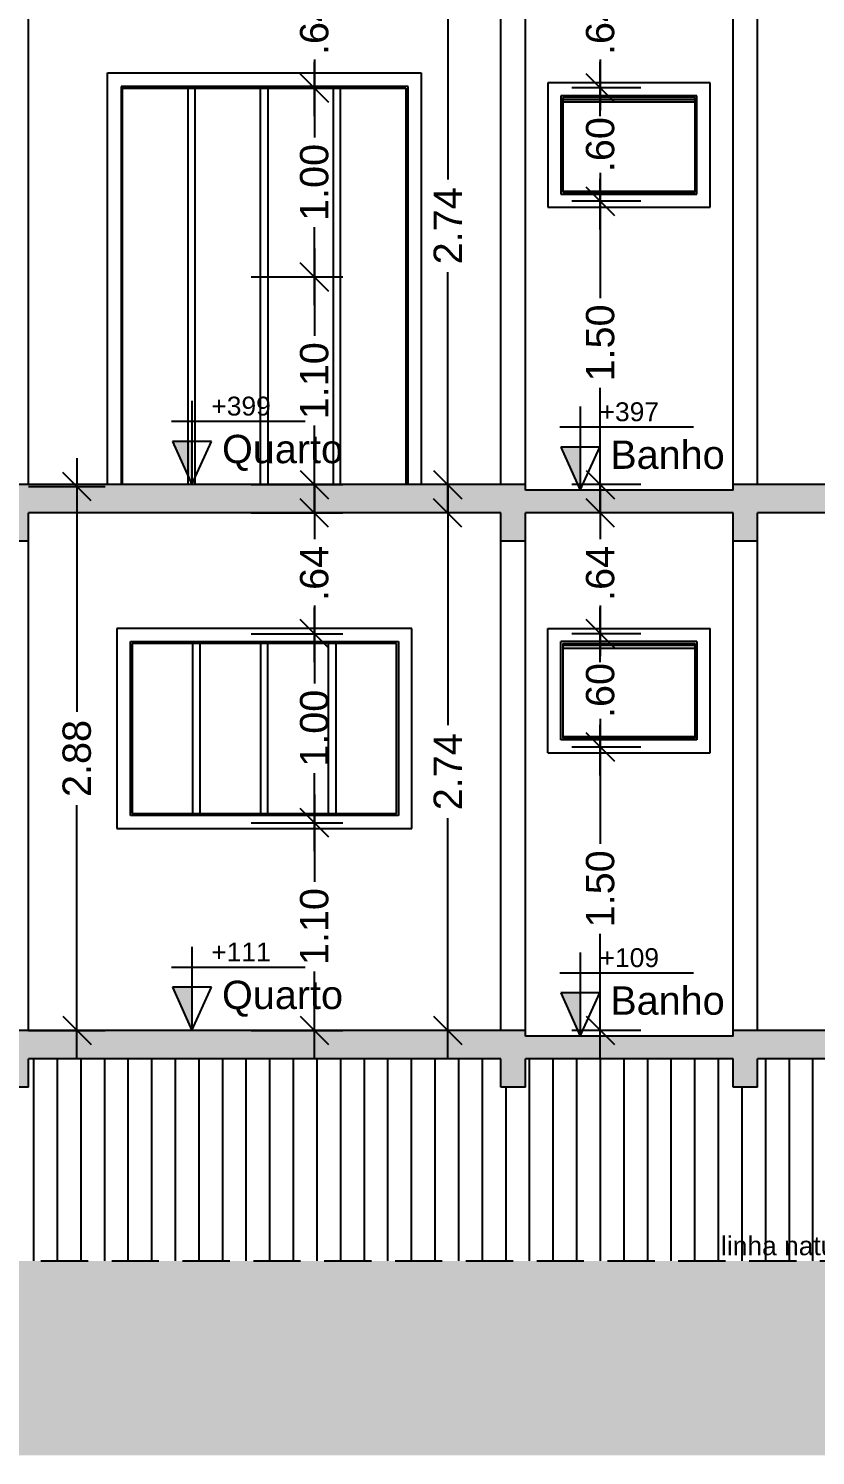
# Model space of a CAD drawing. Extents: x -120 to 1117, y 5 to 675.
# Drawn here: x 109.57 to 113.74, y 83.28 to 90.84 of the extents above; entities that cross this region are included whole.
import ezdxf
from ezdxf.enums import TextEntityAlignment as Align

# ---------------------------------------------------------------- set-up
doc = ezdxf.new("R2010")
doc.units = 0
doc.header["$MEASUREMENT"] = 0
doc.linetypes.add('HIDDEN', pattern=[0.375, 0.25, -0.125])
doc.layers.get('0').update_dxf_attribs({"linetype": 'CONTINUOUS'})
doc.layers.get('DEFPOINTS').update_dxf_attribs({"linetype": 'CONTINUOUS'})
for name, color, linetype in [('cota', 1, 'CONTINUOUS'), ('LINVISTA', 4, 'CONTINUOUS'), ('nivel', 4, 'CONTINUOUS'), ('parede', 2, 'CONTINUOUS'), ('projecao', 4, 'HIDDEN'), ('texto', 7, 'CONTINUOUS')]:
    doc.layers.add(name, color=color, linetype=linetype)
doc.styles.add('PADRAO_TXT', font='arial.ttf')
doc.styles.get("Standard").update_dxf_attribs({"font": 'arial.ttf'})
doc.dimstyles.new('cotass', dxfattribs={"dimtxt": 0.15, "dimasz": 0.15, "dimexe": 0.15, "dimexo": 0, "dimgap": 0.05, "dimtad": 0, "dimzin": 4, "dimdsep": 46, "dimtxsty": 'Standard', "dimblk": 'OBLIQUE', "dimcen": 0, "dimdle": 0.15, "dimclrd": 256, "dimclrt": 4, "dimadec": 0, "dimazin": 1, "dimtfac": 1, "dimtix": 1, "dimtofl": 0, "dimtmove": 0, "dimatfit": 3, "dimldrblk": 'OPEN30', "dimfxl": 0, "dimtolj": 1, "dimtzin": 0, "dimlwd": -1, "dimarcsym": 0})
pattern_1 = [(45, (89.25, 64.55), (0, 1.000005), [0.14142, -0.28285, 0.07071, -0.42426, 0.14142, -0.3535536]), (135, (89.9, 64.6), (-1.000005, 0), [0.141421, -0.21213, 0.07071, -0.35355, 0.141421, -0.4949816]), (63.435, (89.1, 64.4), (5e-11, 1), [0.1118, -0.4472, 0.1118, -0.447234]), (116.565, (89.1, 64.4), (-4e-10, 1), [0.1118, -0.4472, 0.1118, -0.447234]), (0, (89.1, 64.5), (0, 1), [0.05, -0.4, 0.1, -0.4, 0.05]), (0, (89.1, 64.65), (0, 1), [-0.15, 0.1, -0.4, 0, -0.35, 0]), (0, (89.1, 64.7), (0, 1), [-0.4, 0, -0.3, 0.1, -0.2, 0]), (0, (89.1, 64.85), (0, 1), [-0.2, 0, -0.25, 0.1, -0.45, 0]), (0, (89.1, 65), (0, 1), [-0.2, 0.1, -0.4, 0.1, -0.2, 0]), (0, (89.1, 65.25), (0, 1), [-0.15, 0.1, -0.2, 0, -0.55, 0]), (0, (89.1, 65.3), (0, 1), [-0.2, 0, -0.6, 0.1, -0.1, 0]), (90, (89.15, 64.6), (-1, 6e-17), [-0.3, 0, -0.3, 0, -0.4, 0]), (90, (89.25, 64.4), (-1, 6e-17), [-0.15, 0.1, -0.4, 0, -0.35, 0]), (90, (89.35, 64.4), (-1, 6e-17), [-0.4, 0, -0.35, 0.1, -0.15, 0]), (90, (89.9, 64.4), (-1, 6e-17), [-0.2, 0.1, -0.5, 0.1, -0.1, 0]), (90, (89.2, 64.5), (-1, 6e-17), [-0.3, 0, -0.35, 0, -0.35, 0]), (90, (89.3, 64.5), (-1, 6e-17), [-0.25, 0, -0.55, 0, -0.2, 0]), (90, (89.4, 64.55), (-1, 6e-17), [-0.5, 0, -0.15, 0, -0.35, 0]), (90, (89.45, 64.45), (-1, 6e-17), [-0.45, 0, -0.2, 0, -0.25, 0]), (90, (89.55, 64.6), (-1, 6e-17), [-0.4, 0, -0.15, 0, -0.4, 0]), (90, (89.6, 64.65), (-1, 6e-17), [-0.45, 0, -0.2, 0, -0.35, 0]), (90, (89.65, 64.4), (-1, 6e-17), [-0.6, 0, -0.25, 0, -0.15, 0]), (90, (89.7, 64.55), (-1, 6e-17), [-0.2, 0, -0.4, 0, -0.4, 0]), (90, (89.75, 64.5), (-1, 6e-17), [-0.45, 0, -0.25, 0, -0.3, 0]), (90, (89.8, 64.45), (-1, 6e-17), [-0.4, 0, -0.3, 0, -0.3, 0]), (90, (89.9, 64.5), (-1, 6e-17), [-0.3, 0, -0.3, 0, -0.4, 0]), (90, (90, 64.55), (-1, 6e-17), [-0.4, 0, -0.2, 0, -0.4, 0]), (90, (90.05, 64.6), (-1, 6e-17), [-0.15, 0, -0.6, 0, -0.25, 0])]

# ---------------------------------------------------------------- blocks, each defined once
blk = doc.blocks.new('_Oblique')
at = {"color": 0, "linetype": 'ByBlock', "lineweight": -2}
blk.add_line((-0.5, -0.5), (0.5, 0.5), dxfattribs=at)
blk = doc.blocks.new('*D599')
at = {"layer": 'cota', "transparency": 16777216}
for p, q in [((111.7915, 88.4222), (111.7915, 87.148)), ((111.7915, 85.3822), (111.7915, 86.6564))]:
    blk.add_line(p, q, dxfattribs=at)
at = {"layer": 'cota', "color": 0, "lineweight": -2, "transparency": 16777216}
for p, q in [((112.0724, 88.2722), (111.6415, 88.2722)), ((112.0724, 85.5322), (111.6415, 85.5322))]:
    blk.add_line(p, q, dxfattribs=at)
at = {"layer": 'DEFPOINTS', "color": 0, "transparency": 16777216}
for p in [(111.7915, 88.2722), (112.0724, 88.2722), (112.0724, 85.5322)]:
    blk.add_point(p, dxfattribs=at)
at = {"layer": 'cota', "transparency": 16777216, "xscale": 0.15, "yscale": 0.15, "zscale": 0.15}
for p, rotation in [((111.7915, 88.2722), 90), ((111.7915, 85.5322), 270)]:
    blk.add_blockref('_Oblique', p, dxfattribs=dict(at, rotation=rotation))
at = {"layer": 'cota', "color": 4, "transparency": 16777216, "insert": (111.7915, 86.9022), "char_height": 0.15, "attachment_point": 5, "rotation": 90}
blk.add_mtext('\\A1;2.74', dxfattribs=at)
blk = doc.blocks.new('_Open30')
at = {"color": 0, "linetype": 'ByBlock', "lineweight": -2}
for p, q in [((-1, 0.268), (0, 0)), ((0, 0), (-1, -0.268)), ((0, 0), (-1, 0))]:
    blk.add_line(p, q, dxfattribs=at)
blk = doc.blocks.new('*D600')
at = {"layer": 'cota', "transparency": 16777216}
for p, q in [((111.0852, 86.7822), (111.0852, 86.3197)), ((111.0852, 85.3822), (111.0852, 85.8447))]:
    blk.add_line(p, q, dxfattribs=at)
at = {"layer": 'cota', "color": 0, "lineweight": -2, "transparency": 16777216}
for p, q in [((110.7503, 86.6322), (111.2352, 86.6322)), ((110.7503, 85.5322), (111.2352, 85.5322))]:
    blk.add_line(p, q, dxfattribs=at)
at = {"layer": 'DEFPOINTS', "color": 0, "transparency": 16777216}
for p in [(110.7503, 86.6322), (111.0852, 86.6322), (110.7503, 85.5322)]:
    blk.add_point(p, dxfattribs=at)
at = {"layer": 'cota', "transparency": 16777216, "xscale": 0.15, "yscale": 0.15, "zscale": 0.15}
for p, rotation in [((111.0852, 86.6322), 90), ((111.0852, 85.5322), 270)]:
    blk.add_blockref('_Oblique', p, dxfattribs=dict(at, rotation=rotation))
at = {"layer": 'cota', "color": 4, "transparency": 16777216, "insert": (111.0852, 86.0822), "char_height": 0.15, "attachment_point": 5, "rotation": 90}
blk.add_mtext('\\A1;1.10', dxfattribs=at)
blk = doc.blocks.new('*D601')
at = {"layer": 'cota', "transparency": 16777216}
for p, q in [((111.0852, 87.7822), (111.0852, 87.3697)), ((111.0852, 86.4822), (111.0852, 86.8947))]:
    blk.add_line(p, q, dxfattribs=at)
at = {"layer": 'cota', "color": 0, "lineweight": -2, "transparency": 16777216}
for p, q in [((110.7503, 87.6322), (111.2352, 87.6322)), ((110.7503, 86.6322), (111.2352, 86.6322))]:
    blk.add_line(p, q, dxfattribs=at)
at = {"layer": 'DEFPOINTS', "color": 0, "transparency": 16777216}
for p in [(110.7503, 87.6322), (111.0852, 87.6322), (110.7503, 86.6322)]:
    blk.add_point(p, dxfattribs=at)
at = {"layer": 'cota', "transparency": 16777216, "xscale": 0.15, "yscale": 0.15, "zscale": 0.15}
for p, rotation in [((111.0852, 87.6322), 90), ((111.0852, 86.6322), 270)]:
    blk.add_blockref('_Oblique', p, dxfattribs=dict(at, rotation=rotation))
at = {"layer": 'cota', "color": 4, "transparency": 16777216, "insert": (111.0852, 87.1322), "char_height": 0.15, "attachment_point": 5, "rotation": 90}
blk.add_mtext('\\A1;1.00', dxfattribs=at)
blk = doc.blocks.new('*D602')
at = {"layer": 'cota', "transparency": 16777216}
for p, q in [((111.0852, 88.4222), (111.0852, 88.1332)), ((111.0852, 87.4822), (111.0852, 87.7711))]:
    blk.add_line(p, q, dxfattribs=at)
at = {"layer": 'cota', "color": 0, "lineweight": -2, "transparency": 16777216}
for p, q in [((110.7503, 88.2722), (111.2352, 88.2722)), ((110.7503, 87.6322), (111.2352, 87.6322))]:
    blk.add_line(p, q, dxfattribs=at)
at = {"layer": 'DEFPOINTS', "color": 0, "transparency": 16777216}
for p in [(110.7503, 88.2722), (111.0852, 88.2722), (110.7503, 87.6322)]:
    blk.add_point(p, dxfattribs=at)
at = {"layer": 'cota', "transparency": 16777216, "xscale": 0.15, "yscale": 0.15, "zscale": 0.15}
for p, rotation in [((111.0852, 88.2722), 90), ((111.0852, 87.6322), 270)]:
    blk.add_blockref('_Oblique', p, dxfattribs=dict(at, rotation=rotation))
at = {"layer": 'cota', "color": 4, "transparency": 16777216, "insert": (111.0852, 87.9522), "char_height": 0.15, "attachment_point": 5, "rotation": 90}
blk.add_mtext('\\A1;.64', dxfattribs=at)
blk = doc.blocks.new('*D607')
at = {"layer": 'cota', "transparency": 16777216}
for p, q in [((112.5991, 87.1822), (112.5991, 86.5197)), ((112.5991, 85.3822), (112.5991, 86.0447))]:
    blk.add_line(p, q, dxfattribs=at)
at = {"layer": 'cota', "color": 0, "lineweight": -2, "transparency": 16777216}
for p, q in [((112.8145, 87.0322), (112.4491, 87.0322)), ((112.8145, 85.5322), (112.4491, 85.5322))]:
    blk.add_line(p, q, dxfattribs=at)
at = {"layer": 'DEFPOINTS', "color": 0, "transparency": 16777216}
for p in [(112.5991, 87.0322), (112.8145, 87.0322), (112.8145, 85.5322)]:
    blk.add_point(p, dxfattribs=at)
at = {"layer": 'cota', "transparency": 16777216, "xscale": 0.15, "yscale": 0.15, "zscale": 0.15}
for p, rotation in [((112.5991, 87.0322), 90), ((112.5991, 85.5322), 270)]:
    blk.add_blockref('_Oblique', p, dxfattribs=dict(at, rotation=rotation))
at = {"layer": 'cota', "color": 4, "transparency": 16777216, "insert": (112.5991, 86.2822), "char_height": 0.15, "attachment_point": 5, "rotation": 90}
blk.add_mtext('\\A1;1.50', dxfattribs=at)
blk = doc.blocks.new('*D608')
at = {"layer": 'cota', "transparency": 16777216}
for p, q in [((112.5991, 87.7822), (112.5991, 87.5133)), ((112.5991, 86.8822), (112.5991, 87.1511))]:
    blk.add_line(p, q, dxfattribs=at)
at = {"layer": 'cota', "color": 0, "lineweight": -2, "transparency": 16777216}
for p, q in [((112.8145, 87.6322), (112.4491, 87.6322)), ((112.8145, 87.0322), (112.4491, 87.0322))]:
    blk.add_line(p, q, dxfattribs=at)
at = {"layer": 'DEFPOINTS', "color": 0, "transparency": 16777216}
for p in [(112.5991, 87.6322), (112.8145, 87.6322), (112.8145, 87.0322)]:
    blk.add_point(p, dxfattribs=at)
at = {"layer": 'cota', "transparency": 16777216, "xscale": 0.15, "yscale": 0.15, "zscale": 0.15}
for p, rotation in [((112.5991, 87.6322), 90), ((112.5991, 87.0322), 270)]:
    blk.add_blockref('_Oblique', p, dxfattribs=dict(at, rotation=rotation))
at = {"layer": 'cota', "color": 4, "transparency": 16777216, "insert": (112.5991, 87.3322), "char_height": 0.15, "attachment_point": 5, "rotation": 90}
blk.add_mtext('\\A1;.60', dxfattribs=at)
blk = doc.blocks.new('*D609')
at = {"layer": 'cota', "transparency": 16777216}
for p, q in [((112.5991, 88.4222), (112.5991, 88.1332)), ((112.5991, 87.4822), (112.5991, 87.7711))]:
    blk.add_line(p, q, dxfattribs=at)
at = {"layer": 'cota', "color": 0, "lineweight": -2, "transparency": 16777216}
for p, q in [((112.8145, 88.2722), (112.4491, 88.2722)), ((112.8145, 87.6322), (112.4491, 87.6322))]:
    blk.add_line(p, q, dxfattribs=at)
at = {"layer": 'DEFPOINTS', "color": 0, "transparency": 16777216}
for p in [(112.5991, 88.2722), (112.8145, 88.2722), (112.8145, 87.6322)]:
    blk.add_point(p, dxfattribs=at)
at = {"layer": 'cota', "transparency": 16777216, "xscale": 0.15, "yscale": 0.15, "zscale": 0.15}
for p, rotation in [((112.5991, 88.2722), 90), ((112.5991, 87.6322), 270)]:
    blk.add_blockref('_Oblique', p, dxfattribs=dict(at, rotation=rotation))
at = {"layer": 'cota', "color": 4, "transparency": 16777216, "insert": (112.5991, 87.9522), "char_height": 0.15, "attachment_point": 5, "rotation": 90}
blk.add_mtext('\\A1;.64', dxfattribs=at)
blk = doc.blocks.new('*D630')
at = {"layer": 'cota', "transparency": 16777216}
for p, q in [((111.7915, 91.3122), (111.7915, 90.038)), ((111.7915, 88.2722), (111.7915, 89.5464))]:
    blk.add_line(p, q, dxfattribs=at)
at = {"layer": 'cota', "color": 0, "lineweight": -2, "transparency": 16777216}
for p, q in [((112.0724, 91.1622), (111.6415, 91.1622)), ((112.0724, 88.4222), (111.6415, 88.4222))]:
    blk.add_line(p, q, dxfattribs=at)
at = {"layer": 'DEFPOINTS', "color": 0, "transparency": 16777216}
for p in [(111.7915, 91.1622), (112.0724, 91.1622), (112.0724, 88.4222)]:
    blk.add_point(p, dxfattribs=at)
at = {"layer": 'cota', "transparency": 16777216, "xscale": 0.15, "yscale": 0.15, "zscale": 0.15}
for p, rotation in [((111.7915, 91.1622), 90), ((111.7915, 88.4222), 270)]:
    blk.add_blockref('_Oblique', p, dxfattribs=dict(at, rotation=rotation))
at = {"layer": 'cota', "color": 4, "transparency": 16777216, "insert": (111.7915, 89.7922), "char_height": 0.15, "attachment_point": 5, "rotation": 90}
blk.add_mtext('\\A1;2.74', dxfattribs=at)
blk = doc.blocks.new('*D631')
at = {"layer": 'cota', "transparency": 16777216}
for p, q in [((111.0852, 89.6722), (111.0852, 89.2097)), ((111.0852, 88.2722), (111.0852, 88.7347))]:
    blk.add_line(p, q, dxfattribs=at)
at = {"layer": 'cota', "color": 0, "lineweight": -2, "transparency": 16777216}
for p, q in [((110.7503, 89.5222), (111.2352, 89.5222)), ((110.7503, 88.4222), (111.2352, 88.4222))]:
    blk.add_line(p, q, dxfattribs=at)
at = {"layer": 'DEFPOINTS', "color": 0, "transparency": 16777216}
for p in [(110.7503, 89.5222), (111.0852, 89.5222), (110.7503, 88.4222)]:
    blk.add_point(p, dxfattribs=at)
at = {"layer": 'cota', "transparency": 16777216, "xscale": 0.15, "yscale": 0.15, "zscale": 0.15}
for p, rotation in [((111.0852, 89.5222), 90), ((111.0852, 88.4222), 270)]:
    blk.add_blockref('_Oblique', p, dxfattribs=dict(at, rotation=rotation))
at = {"layer": 'cota', "color": 4, "transparency": 16777216, "insert": (111.0852, 88.9722), "char_height": 0.15, "attachment_point": 5, "rotation": 90}
blk.add_mtext('\\A1;1.10', dxfattribs=at)
blk = doc.blocks.new('*D632')
at = {"layer": 'cota', "transparency": 16777216}
for p, q in [((111.0852, 90.6722), (111.0852, 90.2597)), ((111.0852, 89.3722), (111.0852, 89.7847))]:
    blk.add_line(p, q, dxfattribs=at)
at = {"layer": 'cota', "color": 0, "lineweight": -2, "transparency": 16777216}
for p, q in [((110.7503, 90.5222), (111.2352, 90.5222)), ((110.7503, 89.5222), (111.2352, 89.5222))]:
    blk.add_line(p, q, dxfattribs=at)
at = {"layer": 'DEFPOINTS', "color": 0, "transparency": 16777216}
for p in [(110.7503, 90.5222), (111.0852, 90.5222), (110.7503, 89.5222)]:
    blk.add_point(p, dxfattribs=at)
at = {"layer": 'cota', "transparency": 16777216, "xscale": 0.15, "yscale": 0.15, "zscale": 0.15}
for p, rotation in [((111.0852, 90.5222), 90), ((111.0852, 89.5222), 270)]:
    blk.add_blockref('_Oblique', p, dxfattribs=dict(at, rotation=rotation))
at = {"layer": 'cota', "color": 4, "transparency": 16777216, "insert": (111.0852, 90.0222), "char_height": 0.15, "attachment_point": 5, "rotation": 90}
blk.add_mtext('\\A1;1.00', dxfattribs=at)
blk = doc.blocks.new('*D633')
at = {"layer": 'cota', "transparency": 16777216}
for p, q in [((111.0852, 91.3122), (111.0852, 91.0232)), ((111.0852, 90.3722), (111.0852, 90.6611))]:
    blk.add_line(p, q, dxfattribs=at)
at = {"layer": 'cota', "color": 0, "lineweight": -2, "transparency": 16777216}
for p, q in [((110.7503, 91.1622), (111.2352, 91.1622)), ((110.7503, 90.5222), (111.2352, 90.5222))]:
    blk.add_line(p, q, dxfattribs=at)
at = {"layer": 'DEFPOINTS', "color": 0, "transparency": 16777216}
for p in [(110.7503, 91.1622), (111.0852, 91.1622), (110.7503, 90.5222)]:
    blk.add_point(p, dxfattribs=at)
at = {"layer": 'cota', "transparency": 16777216, "xscale": 0.15, "yscale": 0.15, "zscale": 0.15}
for p, rotation in [((111.0852, 91.1622), 90), ((111.0852, 90.5222), 270)]:
    blk.add_blockref('_Oblique', p, dxfattribs=dict(at, rotation=rotation))
at = {"layer": 'cota', "color": 4, "transparency": 16777216, "insert": (111.0852, 90.8422), "char_height": 0.15, "attachment_point": 5, "rotation": 90}
blk.add_mtext('\\A1;.64', dxfattribs=at)
blk = doc.blocks.new('*D638')
at = {"layer": 'cota', "transparency": 16777216}
for p, q in [((112.5991, 90.0722), (112.5991, 89.4097)), ((112.5991, 88.2722), (112.5991, 88.9347))]:
    blk.add_line(p, q, dxfattribs=at)
at = {"layer": 'cota', "color": 0, "lineweight": -2, "transparency": 16777216}
for p, q in [((112.8145, 89.9222), (112.4491, 89.9222)), ((112.8145, 88.4222), (112.4491, 88.4222))]:
    blk.add_line(p, q, dxfattribs=at)
at = {"layer": 'DEFPOINTS', "color": 0, "transparency": 16777216}
for p in [(112.5991, 89.9222), (112.8145, 89.9222), (112.8145, 88.4222)]:
    blk.add_point(p, dxfattribs=at)
at = {"layer": 'cota', "transparency": 16777216, "xscale": 0.15, "yscale": 0.15, "zscale": 0.15}
for p, rotation in [((112.5991, 89.9222), 90), ((112.5991, 88.4222), 270)]:
    blk.add_blockref('_Oblique', p, dxfattribs=dict(at, rotation=rotation))
at = {"layer": 'cota', "color": 4, "transparency": 16777216, "insert": (112.5991, 89.1722), "char_height": 0.15, "attachment_point": 5, "rotation": 90}
blk.add_mtext('\\A1;1.50', dxfattribs=at)
blk = doc.blocks.new('*D639')
at = {"layer": 'cota', "transparency": 16777216}
for p, q in [((112.5991, 90.6722), (112.5991, 90.4033)), ((112.5991, 89.7722), (112.5991, 90.0411))]:
    blk.add_line(p, q, dxfattribs=at)
at = {"layer": 'cota', "color": 0, "lineweight": -2, "transparency": 16777216}
for p, q in [((112.8145, 90.5222), (112.4491, 90.5222)), ((112.8145, 89.9222), (112.4491, 89.9222))]:
    blk.add_line(p, q, dxfattribs=at)
at = {"layer": 'DEFPOINTS', "color": 0, "transparency": 16777216}
for p in [(112.5991, 90.5222), (112.8145, 90.5222), (112.8145, 89.9222)]:
    blk.add_point(p, dxfattribs=at)
at = {"layer": 'cota', "transparency": 16777216, "xscale": 0.15, "yscale": 0.15, "zscale": 0.15}
for p, rotation in [((112.5991, 90.5222), 90), ((112.5991, 89.9222), 270)]:
    blk.add_blockref('_Oblique', p, dxfattribs=dict(at, rotation=rotation))
at = {"layer": 'cota', "color": 4, "transparency": 16777216, "insert": (112.5991, 90.2222), "char_height": 0.15, "attachment_point": 5, "rotation": 90}
blk.add_mtext('\\A1;.60', dxfattribs=at)
blk = doc.blocks.new('*D640')
at = {"layer": 'cota', "transparency": 16777216}
for p, q in [((112.5991, 91.3122), (112.5991, 91.0232)), ((112.5991, 90.3722), (112.5991, 90.6611))]:
    blk.add_line(p, q, dxfattribs=at)
at = {"layer": 'cota', "color": 0, "lineweight": -2, "transparency": 16777216}
for p, q in [((112.8145, 91.1622), (112.4491, 91.1622)), ((112.8145, 90.5222), (112.4491, 90.5222))]:
    blk.add_line(p, q, dxfattribs=at)
at = {"layer": 'DEFPOINTS', "color": 0, "transparency": 16777216}
for p in [(112.5991, 91.1622), (112.8145, 91.1622), (112.8145, 90.5222)]:
    blk.add_point(p, dxfattribs=at)
at = {"layer": 'cota', "transparency": 16777216, "xscale": 0.15, "yscale": 0.15, "zscale": 0.15}
for p, rotation in [((112.5991, 91.1622), 90), ((112.5991, 90.5222), 270)]:
    blk.add_blockref('_Oblique', p, dxfattribs=dict(at, rotation=rotation))
at = {"layer": 'cota', "color": 4, "transparency": 16777216, "insert": (112.5991, 90.8422), "char_height": 0.15, "attachment_point": 5, "rotation": 90}
blk.add_mtext('\\A1;.64', dxfattribs=at)
blk = doc.blocks.new('Nivel-L')
at = {"layer": 'nivel'}
blk.add_hatch(color=256, dxfattribs=at).paths.add_polyline_path([(0, 0), (0.1032, 0.2286), (0, 0.2286)])
for p, q in [((0, 0.4428), (0, 0)), ((0.1086, 0.3357), (-0.6, 0.3357)), ((0, 0), (-0.1032, 0.2286)), ((-0.1032, 0.2286), (0.1032, 0.2286)), ((0.1032, 0.2286), (0, 0))]:
    blk.add_line(p, q, dxfattribs=at)
blk = doc.blocks.new('*D1002')
at = {"layer": 'cota', "transparency": 16777216}
for p, q in [((109.828, 88.5622), (109.828, 87.2184)), ((109.828, 85.3822), (109.828, 86.7259))]:
    blk.add_line(p, q, dxfattribs=at)
at = {"layer": 'cota', "color": 0, "lineweight": -2, "transparency": 16777216}
for p, q in [((109.5723, 88.4122), (109.978, 88.4122)), ((109.5723, 85.5322), (109.978, 85.5322))]:
    blk.add_line(p, q, dxfattribs=at)
at = {"layer": 'DEFPOINTS', "color": 0, "transparency": 16777216}
for p in [(109.5723, 88.4122), (109.5723, 85.5322), (109.828, 85.5322)]:
    blk.add_point(p, dxfattribs=at)
at = {"layer": 'cota', "transparency": 16777216, "xscale": 0.15, "yscale": 0.15, "zscale": 0.15}
for p, rotation in [((109.828, 88.4122), 90), ((109.828, 85.5322), 270)]:
    blk.add_blockref('_Oblique', p, dxfattribs=dict(at, rotation=rotation))
at = {"layer": 'cota', "color": 4, "transparency": 16777216, "insert": (109.828, 86.9722), "char_height": 0.15, "attachment_point": 5, "rotation": 90}
blk.add_mtext('\\A1;2.88', dxfattribs=at)

msp = doc.modelspace()

# ---------------------------------------------------------------- hatches: boundary and pattern name
at = {"layer": 'LINVISTA'}
h = msp.add_hatch(dxfattribs=at)
h.set_pattern_fill('CONCRETO', color=256, style=0)
h.set_pattern_definition(pattern_1)
h.paths.add_polyline_path([(122.8773, 88.4222), (119.5923, 88.4222), (119.5923, 88.3922), (118.4423, 88.3922), (118.4423, 88.4222), (113.3023, 88.4222), (113.3023, 88.3922), (112.2024, 88.3922), (112.2024, 88.4222), (109.4423, 88.4222), (109.4423, 88.3922), (108.2923, 88.3922), (108.2923, 88.4222), (105.0073, 88.4222), (105.0073, 88.1222), (105.1373, 88.1222), (105.1373, 88.2722), (108.1623, 88.2722), (108.1623, 88.1222), (108.2923, 88.1222), (108.2923, 88.2722), (109.4423, 88.2722), (109.4423, 88.1222), (109.5723, 88.1222), (109.5723, 88.2722), (112.0724, 88.2722), (112.0724, 88.1222), (112.2024, 88.1222), (112.2024, 88.2722), (113.3023, 88.2722), (113.3023, 88.1222), (113.4323, 88.1222), (113.4323, 88.2722), (116.0323, 88.2722), (116.0323, 88.1222), (116.1623, 88.1222), (116.1623, 88.2722), (118.3123, 88.2722), (118.3123, 88.1222), (118.4423, 88.1222), (118.4423, 88.2722), (119.5923, 88.2722), (119.5923, 88.1222), (119.7223, 88.1222), (119.7223, 88.2722), (122.7473, 88.2722), (122.7473, 88.1222), (122.8773, 88.1222)])
h = msp.add_hatch(dxfattribs=at)
h.set_pattern_fill('CONCRETO', color=256, style=0)
h.set_pattern_definition(pattern_1)
h.paths.add_polyline_path([(122.8773, 85.5322), (119.5923, 85.5322), (119.5923, 85.5022), (118.4423, 85.5022), (118.4423, 85.5322), (113.3023, 85.5322), (113.3023, 85.5022), (112.2024, 85.5022), (112.2024, 85.5322), (109.4423, 85.5322), (109.4423, 85.5022), (108.2923, 85.5022), (108.2923, 85.5322), (105.0073, 85.5322), (105.0073, 85.2322), (105.1373, 85.2322), (105.1373, 85.3822), (108.1623, 85.3822), (108.1623, 85.2322), (108.2923, 85.2322), (108.2923, 85.3822), (109.4423, 85.3822), (109.4423, 85.2322), (109.5723, 85.2322), (109.5723, 85.3822), (112.0724, 85.3822), (112.0724, 85.2322), (112.2024, 85.2322), (112.2024, 85.3822), (113.3023, 85.3822), (113.3023, 85.2322), (113.4323, 85.2322), (113.4323, 85.3822), (116.0323, 85.3822), (116.0323, 85.2322), (116.1623, 85.2322), (116.1623, 85.3822), (118.3123, 85.3822), (118.3123, 85.2322), (118.4423, 85.2322), (118.4423, 85.3822), (119.5923, 85.3822), (119.5923, 85.2322), (119.7223, 85.2322), (119.7223, 85.3822), (122.7473, 85.3822), (122.7473, 85.2322), (122.8773, 85.2322)])
h = msp.add_hatch(dxfattribs=at)
h.set_pattern_fill('ANSI31', color=13, angle=45, style=0)
h.set_pattern_definition([(90, (89.1, 64.4), (-0.125, 3e-17), [])])
h.paths.add_polyline_path([(122.7473, 85.3822), (119.7223, 85.3822), (119.7223, 85.2322), (119.5923, 85.2322), (119.5923, 85.3822), (118.4423, 85.3822), (118.4423, 85.2322), (118.3123, 85.2322), (118.3123, 85.3822), (116.1623, 85.3822), (116.1623, 85.2322), (116.0323, 85.2322), (116.0323, 85.3822), (113.4323, 85.3822), (113.4323, 85.2322), (113.3023, 85.2322), (113.3023, 85.3822), (112.2024, 85.3822), (112.2024, 85.2322), (112.0724, 85.2322), (112.0724, 85.3822), (109.5723, 85.3822), (109.5723, 85.2322), (109.4423, 85.2322), (109.4423, 85.3822), (108.2923, 85.3822), (108.2923, 85.2322), (108.1623, 85.2322), (108.1623, 85.3822), (105.1373, 85.3822), (105.1373, 84.3122), (122.7473, 84.3122)])
h = msp.add_hatch(dxfattribs=at)
h.set_pattern_fill('EARTH', color=13, angle=45, style=0)
h.set_pattern_definition([(45, (89.1, 64.4), (3e-17, 0.3535534), [0.25, -0.25]), (45, (89.0337, 64.4663), (3e-17, 0.3535534), [0.25, -0.25]), (45, (88.96742, 64.53258), (3e-17, 0.3535534), [0.25, -0.25]), (135, (88.96742, 64.57678), (-0.3535534, 6e-17), [0.25, -0.25]), (135, (89.0337, 64.64307), (-0.3535534, 6e-17), [0.25, -0.25]), (135, (89.1, 64.70936), (-0.3535534, 6e-17), [0.25, -0.25])])
h.paths.add_polyline_path([(127.8773, 84.2822), (125.8773, 84.2822), (125.8773, 84.3122), (122.7473, 84.3122), (105.1373, 84.3122), (101.8573, 84.3122), (101.8573, 84.2822), (99.8573, 84.2822), (99.8573, 83.2822), (127.8773, 83.2822)])

# ---------------------------------------------------------------- linework, layer by layer
for p, q in [((109.9897, 90.6021), (111.6507, 90.6021)), ((109.9897, 88.4208), (109.9897, 90.6021)), ((111.6507, 90.6021), (111.6507, 88.4208)), ((111.5815, 90.5302), (110.0617, 90.5302)), ((110.0617, 90.5302), (110.0617, 88.4208)), ((110.07, 88.4208), (110.07, 90.5219)), ((110.07, 90.5219), (111.5704, 90.5219)), ((110.416, 90.5219), (110.416, 88.4208)), ((110.4548, 88.4208), (110.4548, 90.5219)), ((110.8008, 88.4208), (110.8008, 90.5219)), ((110.8396, 90.5219), (110.8396, 88.4208)), ((111.1856, 90.5219), (111.1856, 88.4208)), ((111.2244, 88.4208), (111.2244, 90.5219)), ((111.5704, 90.5219), (111.5704, 88.4208)), ((111.5815, 88.4208), (111.5815, 90.5302)), ((113.1815, 90.5495), (112.3206, 90.5495)), ((112.3206, 90.5495), (112.3206, 89.8907)), ((113.1815, 89.8907), (113.1815, 90.5495)), ((113.1095, 90.4803), (112.3898, 90.4803)), ((112.3898, 90.4803), (112.3898, 89.9599)), ((113.1012, 90.472), (112.4009, 90.472)), ((112.4009, 90.472), (112.4009, 89.971)), ((112.4009, 90.461), (113.1012, 90.461)), ((113.1012, 90.4471), (112.4009, 90.4471)), ((113.1012, 89.971), (113.1012, 90.472)), ((113.1095, 89.9599), (113.1095, 90.4803)), ((112.4009, 89.9765), (113.1012, 89.9765)), ((112.3898, 89.9599), (113.1095, 89.9599)), ((112.4009, 89.971), (113.1012, 89.971)), ((112.3206, 89.8907), (113.1815, 89.8907)), ((111.6008, 87.661), (110.0396, 87.661)), ((110.0396, 87.661), (110.0396, 86.6007)), ((111.6008, 86.6007), (111.6008, 87.661)), ((112.3206, 87.0021), (112.3206, 87.661)), ((112.3206, 87.661), (113.1815, 87.661)), ((113.1815, 87.0021), (113.1815, 87.661)), ((110.1115, 87.5917), (111.5316, 87.5917)), ((110.1115, 86.6699), (110.1115, 87.5917)), ((111.5206, 87.5807), (110.1198, 87.5807)), ((110.1198, 87.5807), (110.1198, 86.681)), ((110.441, 86.681), (110.441, 87.5807)), ((110.4797, 87.5807), (110.4797, 86.681)), ((110.8008, 87.5807), (110.8008, 86.681)), ((110.8396, 86.681), (110.8396, 87.5807)), ((111.1607, 86.681), (111.1607, 87.5807)), ((111.1995, 87.5807), (111.1995, 86.681)), ((111.5206, 86.681), (111.5206, 87.5807)), ((111.5316, 87.5917), (111.5316, 86.6699)), ((112.3898, 87.0713), (112.3898, 87.5917)), ((113.1095, 87.5917), (112.3898, 87.5917)), ((112.4009, 87.5807), (112.4009, 87.0796)), ((112.4009, 87.5807), (113.1012, 87.5807)), ((113.1012, 87.5696), (112.4009, 87.5696)), ((113.1012, 87.0796), (113.1012, 87.5807)), ((113.1095, 87.5917), (113.1095, 87.0713)), ((112.4009, 87.5558), (113.1012, 87.5558)), ((113.1095, 87.0713), (112.3898, 87.0713)), ((112.4009, 87.0879), (113.1012, 87.0879)), ((112.4009, 87.0796), (113.1012, 87.0796)), ((112.3206, 87.0021), (113.1815, 87.0021)), ((111.5316, 86.6699), (110.1115, 86.6699)), ((110.1198, 86.681), (111.5206, 86.681)), ((110.0396, 86.6007), (111.6008, 86.6007))]:
    msp.add_line(p, q, dxfattribs=at)
at = {"layer": 'parede'}
for p, q in [((109.5723, 88.4222), (109.5723, 91.1622)), ((112.0724, 88.4222), (112.0724, 91.1622)), ((112.2024, 88.3922), (112.2024, 91.1622)), ((113.3023, 88.3922), (113.3023, 91.1622)), ((113.4323, 88.4222), (113.4323, 91.1622)), ((112.2024, 88.4222), (109.4423, 88.4222)), ((113.3023, 88.3922), (112.2024, 88.3922)), ((118.4423, 88.4222), (113.3023, 88.4222)), ((109.5723, 85.5322), (109.5723, 88.2722)), ((112.0724, 88.2722), (109.5723, 88.2722)), ((112.0724, 85.5322), (112.0724, 88.2722)), ((112.2024, 85.5022), (112.2024, 88.2722)), ((113.3023, 88.2722), (112.2024, 88.2722)), ((113.3023, 85.5022), (113.3023, 88.2722)), ((113.4323, 85.5322), (113.4323, 88.2722)), ((116.0323, 88.2722), (113.4323, 88.2722)), ((109.5723, 88.1222), (109.4423, 88.1222)), ((112.2024, 88.1222), (112.0724, 88.1222)), ((113.4323, 88.1222), (113.3023, 88.1222)), ((112.2024, 85.5322), (109.4423, 85.5322)), ((118.4423, 85.5322), (113.3023, 85.5322)), ((113.3023, 85.5022), (112.2024, 85.5022)), ((109.5723, 85.2322), (109.5723, 85.3822)), ((112.0724, 85.3822), (109.5723, 85.3822)), ((112.0724, 85.2322), (112.0724, 85.3822)), ((112.2024, 85.2322), (112.2024, 85.3822)), ((113.3023, 85.3822), (112.2024, 85.3822)), ((113.3023, 85.2322), (113.3023, 85.3822)), ((113.4323, 85.2322), (113.4323, 85.3822)), ((116.0323, 85.3822), (113.4323, 85.3822)), ((109.5723, 85.2322), (109.4423, 85.2322)), ((112.2024, 85.2322), (112.0724, 85.2322)), ((113.4323, 85.2322), (113.3023, 85.2322))]:
    msp.add_line(p, q, dxfattribs=at)
at = {"layer": 'projecao'}
msp.add_line((105.1373, 84.3122), (122.7473, 84.3122), dxfattribs=at)

# ---------------------------------------------------------------- block references
at = {"layer": 'LINVISTA', "xscale": -1}
for p in [(110.4374, 88.4222), (112.4929, 88.3922), (110.4374, 85.5322), (112.4929, 85.5022)]:
    msp.add_blockref('Nivel-L', p, dxfattribs=at)

# ---------------------------------------------------------------- texts
at = {"layer": 'texto', "style": 'PADRAO_TXT'}
for s, p in [('+399', (110.6973, 88.7579)), ('+397', (112.7528, 88.7279)), ('+111', (110.6973, 85.8679)), ('+109', (112.7528, 85.8379)), ('linha natural do terreno', (113.9565, 84.3122))]:
    msp.add_text(s, height=0.1, dxfattribs=at).set_placement(p, align=Align.BOTTOM_CENTER)
for s, p in [('Quarto', (110.5965, 88.6857)), ('Banho', (112.652, 88.6557)), ('Quarto', (110.5965, 85.7957)), ('Banho', (112.652, 85.7657))]:
    msp.add_text(s, height=0.15, dxfattribs=at).set_placement(p, align=Align.TOP_LEFT)

# ---------------------------------------------------------------- dimensions: what is measured, and where the dimension line sits
at = {"layer": 'cota'}
for base, p1, p2, picture, middle in [((111.0852, 91.1622), (110.7503, 90.5222), (110.7503, 91.1622), '*D633', (111.0852, 90.8422)), ((111.7915, 91.1622), (112.0724, 88.4222), (112.0724, 91.1622), '*D630', (111.7915, 89.7922)), ((112.5991, 91.1622), (112.8145, 90.5222), (112.8145, 91.1622), '*D640', (112.5991, 90.8422)), ((111.0852, 90.5222), (110.7503, 89.5222), (110.7503, 90.5222), '*D632', (111.0852, 90.0222)), ((112.5991, 90.5222), (112.8145, 89.9222), (112.8145, 90.5222), '*D639', (112.5991, 90.2222)), ((112.5991, 89.9222), (112.8145, 88.4222), (112.8145, 89.9222), '*D638', (112.5991, 89.1722)), ((111.0852, 89.5222), (110.7503, 88.4222), (110.7503, 89.5222), '*D631', (111.0852, 88.9722)), ((109.828, 85.5322), (109.5723, 88.4122), (109.5723, 85.5322), '*D1002', (109.828, 86.9722)), ((111.0852, 88.2722), (110.7503, 87.6322), (110.7503, 88.2722), '*D602', (111.0852, 87.9522)), ((111.7915, 88.2722), (112.0724, 85.5322), (112.0724, 88.2722), '*D599', (111.7915, 86.9022)), ((112.5991, 88.2722), (112.8145, 87.6322), (112.8145, 88.2722), '*D609', (112.5991, 87.9522)), ((111.0852, 87.6322), (110.7503, 86.6322), (110.7503, 87.6322), '*D601', (111.0852, 87.1322)), ((112.5991, 87.6322), (112.8145, 87.0322), (112.8145, 87.6322), '*D608', (112.5991, 87.3322)), ((112.5991, 87.0322), (112.8145, 85.5322), (112.8145, 87.0322), '*D607', (112.5991, 86.2822)), ((111.0852, 86.6322), (110.7503, 85.5322), (110.7503, 86.6322), '*D600', (111.0852, 86.0822))]:
    dim = msp.add_linear_dim(base=base, p1=p1, p2=p2, angle=90, dimstyle='cotass', dxfattribs=at)
    dim.commit()
    dim.dimension.update_dxf_attribs({"geometry": picture, "text_midpoint": middle})

doc.saveas('drawing.dxf')
